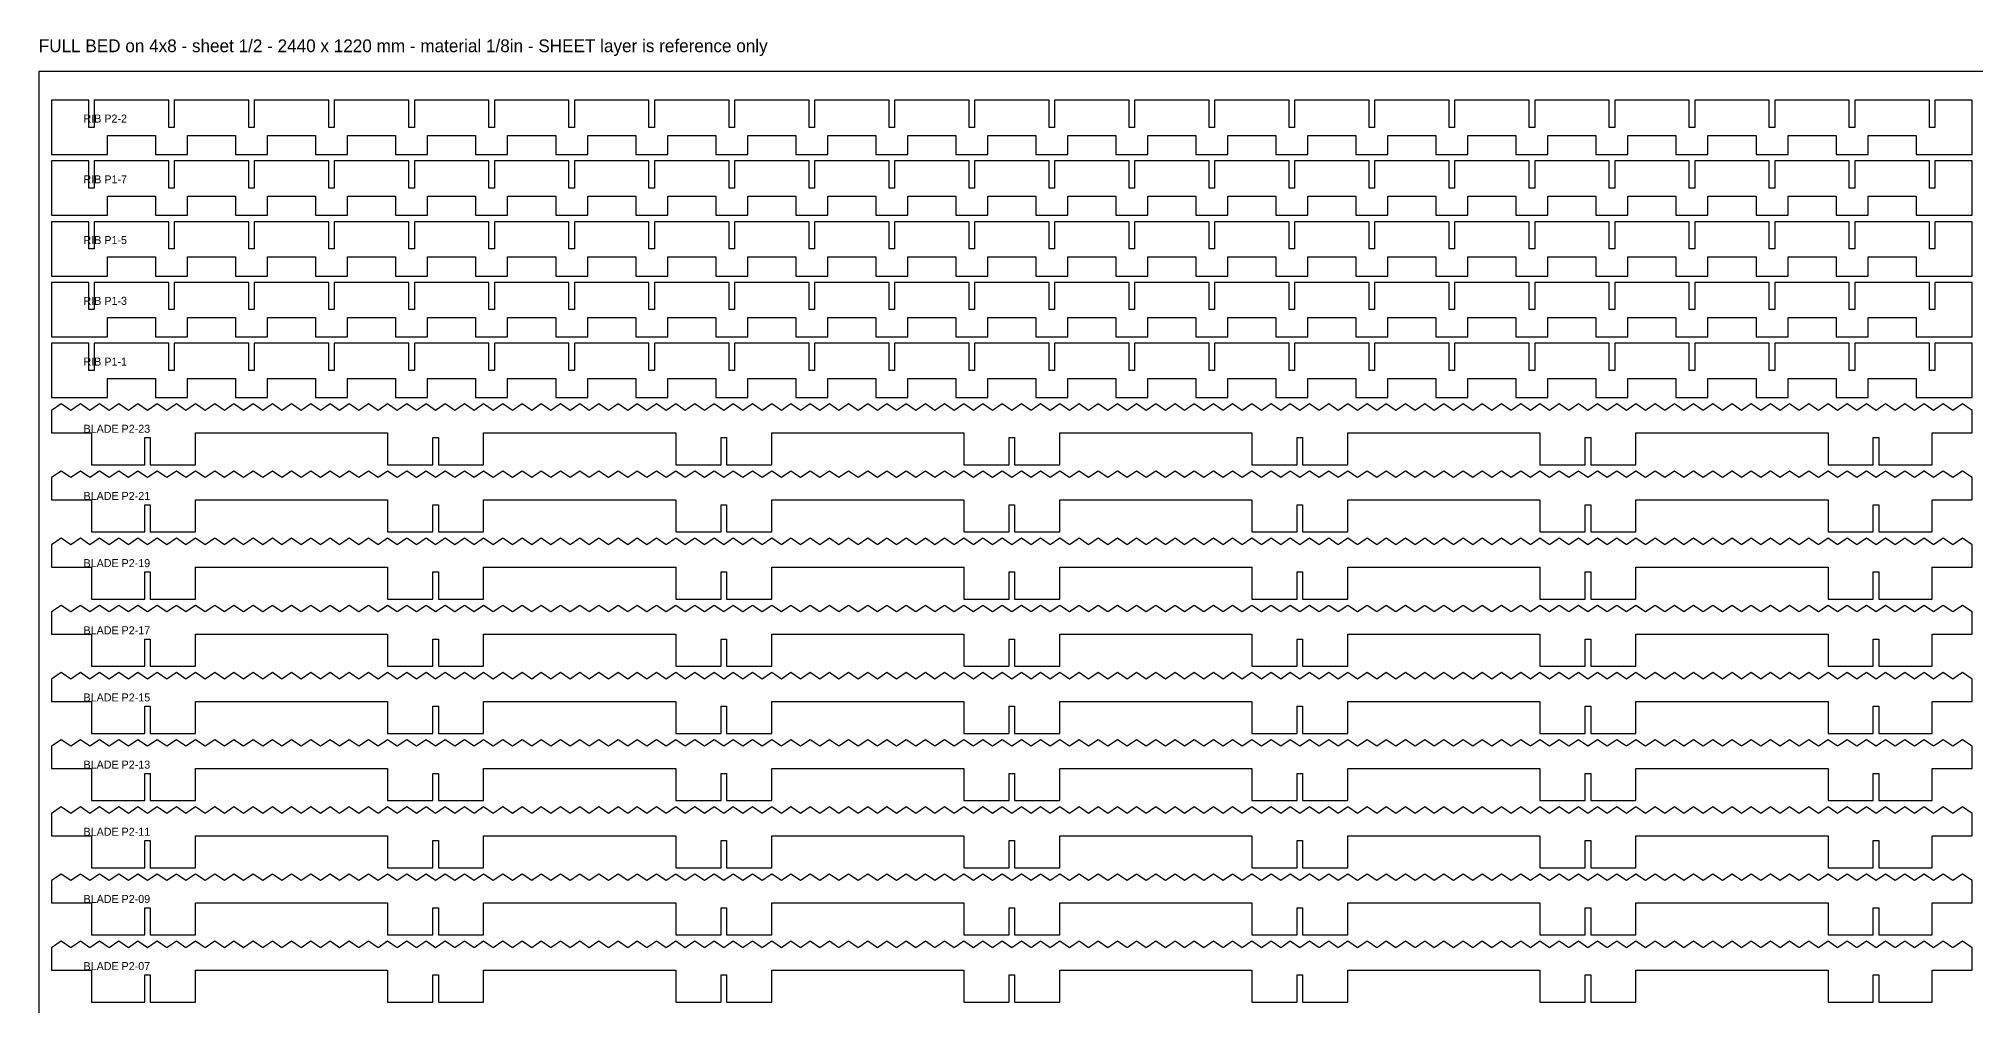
# Model space of a CAD drawing. Header units: millimetres. Extents: x 0 to 2440, y 0 to 2610.
# Drawn here: x 0 to 1210, y 636 to 1240 of the extents above; entities that cross this region are included whole.
import ezdxf

# ---------------------------------------------------------------- set-up
doc = ezdxf.new("R2010")
doc.units = ezdxf.units.MM
for name, color, linetype in [('CUT', 1, 'Continuous'), ('LABELS', 3, 'Continuous'), ('SHEET', 8, 'Continuous')]:
    doc.layers.add(name, color=color, linetype=linetype)

msp = doc.modelspace()

# ---------------------------------------------------------------- linework, layer by layer
at = {"layer": 'CUT'}
for points in [[(8, 1168), (43, 1168), (43, 1180), (73, 1180), (73, 1168), (93, 1168), (93, 1180), (123, 1180), (123, 1168), (143, 1168), (143, 1180), (173, 1180), (173, 1168), (193, 1168), (193, 1180), (223, 1180), (223, 1168), (243, 1168), (243, 1180), (273, 1180), (273, 1168), (293, 1168), (293, 1180), (323, 1180), (323, 1168), (343, 1168), (343, 1180), (373, 1180), (373, 1168), (393, 1168), (393, 1180), (423, 1180), (423, 1168), (443, 1168), (443, 1180), (473, 1180), (473, 1168), (493, 1168), (493, 1180), (523, 1180), (523, 1168), (543, 1168), (543, 1180), (573, 1180), (573, 1168), (593, 1168), (593, 1180), (623, 1180), (623, 1168), (643, 1168), (643, 1180), (673, 1180), (673, 1168), (693, 1168), (693, 1180), (723, 1180), (723, 1168), (743, 1168), (743, 1180), (773, 1180), (773, 1168), (793, 1168), (793, 1180), (823, 1180), (823, 1168), (843, 1168), (843, 1180), (873, 1180), (873, 1168), (893, 1168), (893, 1180), (923, 1180), (923, 1168), (943, 1168), (943, 1180), (973, 1180), (973, 1168), (993, 1168), (993, 1180), (1023, 1180), (1023, 1168), (1043, 1168), (1043, 1180), (1073, 1180), (1073, 1168), (1093, 1168), (1093, 1180), (1123, 1180), (1123, 1168), (1143, 1168), (1143, 1180), (1173, 1180), (1173, 1168), (1208, 1168), (1208, 1202), (1184.7, 1202), (1184.7, 1185), (1181.3, 1185), (1181.3, 1202), (1134.7, 1202), (1134.7, 1185), (1131.3, 1185), (1131.3, 1202), (1084.7, 1202), (1084.7, 1185), (1081.3, 1185), (1081.3, 1202), (1034.7, 1202), (1034.7, 1185), (1031.3, 1185), (1031.3, 1202), (984.7, 1202), (984.7, 1185), (981.3, 1185), (981.3, 1202), (934.7, 1202), (934.7, 1185), (931.3, 1185), (931.3, 1202), (884.7, 1202), (884.7, 1185), (881.3, 1185), (881.3, 1202), (834.7, 1202), (834.7, 1185), (831.3, 1185), (831.3, 1202), (784.7, 1202), (784.7, 1185), (781.3, 1185), (781.3, 1202), (734.7, 1202), (734.7, 1185), (731.3, 1185), (731.3, 1202), (684.7, 1202), (684.7, 1185), (681.3, 1185), (681.3, 1202), (634.7, 1202), (634.7, 1185), (631.3, 1185), (631.3, 1202), (584.7, 1202), (584.7, 1185), (581.3, 1185), (581.3, 1202), (534.7, 1202), (534.7, 1185), (531.3, 1185), (531.3, 1202), (484.7, 1202), (484.7, 1185), (481.3, 1185), (481.3, 1202), (434.7, 1202), (434.7, 1185), (431.3, 1185), (431.3, 1202), (384.7, 1202), (384.7, 1185), (381.3, 1185), (381.3, 1202), (334.7, 1202), (334.7, 1185), (331.3, 1185), (331.3, 1202), (284.7, 1202), (284.7, 1185), (281.3, 1185), (281.3, 1202), (234.7, 1202), (234.7, 1185), (231.3, 1185), (231.3, 1202), (184.7, 1202), (184.7, 1185), (181.3, 1185), (181.3, 1202), (134.7, 1202), (134.7, 1185), (131.3, 1185), (131.3, 1202), (84.7, 1202), (84.7, 1185), (81.3, 1185), (81.3, 1202), (34.7, 1202), (34.7, 1185), (31.3, 1185), (31.3, 1202), (8, 1202)], [(8, 1130), (43, 1130), (43, 1142), (73, 1142), (73, 1130), (93, 1130), (93, 1142), (123, 1142), (123, 1130), (143, 1130), (143, 1142), (173, 1142), (173, 1130), (193, 1130), (193, 1142), (223, 1142), (223, 1130), (243, 1130), (243, 1142), (273, 1142), (273, 1130), (293, 1130), (293, 1142), (323, 1142), (323, 1130), (343, 1130), (343, 1142), (373, 1142), (373, 1130), (393, 1130), (393, 1142), (423, 1142), (423, 1130), (443, 1130), (443, 1142), (473, 1142), (473, 1130), (493, 1130), (493, 1142), (523, 1142), (523, 1130), (543, 1130), (543, 1142), (573, 1142), (573, 1130), (593, 1130), (593, 1142), (623, 1142), (623, 1130), (643, 1130), (643, 1142), (673, 1142), (673, 1130), (693, 1130), (693, 1142), (723, 1142), (723, 1130), (743, 1130), (743, 1142), (773, 1142), (773, 1130), (793, 1130), (793, 1142), (823, 1142), (823, 1130), (843, 1130), (843, 1142), (873, 1142), (873, 1130), (893, 1130), (893, 1142), (923, 1142), (923, 1130), (943, 1130), (943, 1142), (973, 1142), (973, 1130), (993, 1130), (993, 1142), (1023, 1142), (1023, 1130), (1043, 1130), (1043, 1142), (1073, 1142), (1073, 1130), (1093, 1130), (1093, 1142), (1123, 1142), (1123, 1130), (1143, 1130), (1143, 1142), (1173, 1142), (1173, 1130), (1208, 1130), (1208, 1164), (1184.7, 1164), (1184.7, 1147), (1181.3, 1147), (1181.3, 1164), (1134.7, 1164), (1134.7, 1147), (1131.3, 1147), (1131.3, 1164), (1084.7, 1164), (1084.7, 1147), (1081.3, 1147), (1081.3, 1164), (1034.7, 1164), (1034.7, 1147), (1031.3, 1147), (1031.3, 1164), (984.7, 1164), (984.7, 1147), (981.3, 1147), (981.3, 1164), (934.7, 1164), (934.7, 1147), (931.3, 1147), (931.3, 1164), (884.7, 1164), (884.7, 1147), (881.3, 1147), (881.3, 1164), (834.7, 1164), (834.7, 1147), (831.3, 1147), (831.3, 1164), (784.7, 1164), (784.7, 1147), (781.3, 1147), (781.3, 1164), (734.7, 1164), (734.7, 1147), (731.3, 1147), (731.3, 1164), (684.7, 1164), (684.7, 1147), (681.3, 1147), (681.3, 1164), (634.7, 1164), (634.7, 1147), (631.3, 1147), (631.3, 1164), (584.7, 1164), (584.7, 1147), (581.3, 1147), (581.3, 1164), (534.7, 1164), (534.7, 1147), (531.3, 1147), (531.3, 1164), (484.7, 1164), (484.7, 1147), (481.3, 1147), (481.3, 1164), (434.7, 1164), (434.7, 1147), (431.3, 1147), (431.3, 1164), (384.7, 1164), (384.7, 1147), (381.3, 1147), (381.3, 1164), (334.7, 1164), (334.7, 1147), (331.3, 1147), (331.3, 1164), (284.7, 1164), (284.7, 1147), (281.3, 1147), (281.3, 1164), (234.7, 1164), (234.7, 1147), (231.3, 1147), (231.3, 1164), (184.7, 1164), (184.7, 1147), (181.3, 1147), (181.3, 1164), (134.7, 1164), (134.7, 1147), (131.3, 1147), (131.3, 1164), (84.7, 1164), (84.7, 1147), (81.3, 1147), (81.3, 1164), (34.7, 1164), (34.7, 1147), (31.3, 1147), (31.3, 1164), (8, 1164)], [(8, 1092), (43, 1092), (43, 1104), (73, 1104), (73, 1092), (93, 1092), (93, 1104), (123, 1104), (123, 1092), (143, 1092), (143, 1104), (173, 1104), (173, 1092), (193, 1092), (193, 1104), (223, 1104), (223, 1092), (243, 1092), (243, 1104), (273, 1104), (273, 1092), (293, 1092), (293, 1104), (323, 1104), (323, 1092), (343, 1092), (343, 1104), (373, 1104), (373, 1092), (393, 1092), (393, 1104), (423, 1104), (423, 1092), (443, 1092), (443, 1104), (473, 1104), (473, 1092), (493, 1092), (493, 1104), (523, 1104), (523, 1092), (543, 1092), (543, 1104), (573, 1104), (573, 1092), (593, 1092), (593, 1104), (623, 1104), (623, 1092), (643, 1092), (643, 1104), (673, 1104), (673, 1092), (693, 1092), (693, 1104), (723, 1104), (723, 1092), (743, 1092), (743, 1104), (773, 1104), (773, 1092), (793, 1092), (793, 1104), (823, 1104), (823, 1092), (843, 1092), (843, 1104), (873, 1104), (873, 1092), (893, 1092), (893, 1104), (923, 1104), (923, 1092), (943, 1092), (943, 1104), (973, 1104), (973, 1092), (993, 1092), (993, 1104), (1023, 1104), (1023, 1092), (1043, 1092), (1043, 1104), (1073, 1104), (1073, 1092), (1093, 1092), (1093, 1104), (1123, 1104), (1123, 1092), (1143, 1092), (1143, 1104), (1173, 1104), (1173, 1092), (1208, 1092), (1208, 1126), (1184.7, 1126), (1184.7, 1109), (1181.3, 1109), (1181.3, 1126), (1134.7, 1126), (1134.7, 1109), (1131.3, 1109), (1131.3, 1126), (1084.7, 1126), (1084.7, 1109), (1081.3, 1109), (1081.3, 1126), (1034.7, 1126), (1034.7, 1109), (1031.3, 1109), (1031.3, 1126), (984.7, 1126), (984.7, 1109), (981.3, 1109), (981.3, 1126), (934.7, 1126), (934.7, 1109), (931.3, 1109), (931.3, 1126), (884.7, 1126), (884.7, 1109), (881.3, 1109), (881.3, 1126), (834.7, 1126), (834.7, 1109), (831.3, 1109), (831.3, 1126), (784.7, 1126), (784.7, 1109), (781.3, 1109), (781.3, 1126), (734.7, 1126), (734.7, 1109), (731.3, 1109), (731.3, 1126), (684.7, 1126), (684.7, 1109), (681.3, 1109), (681.3, 1126), (634.7, 1126), (634.7, 1109), (631.3, 1109), (631.3, 1126), (584.7, 1126), (584.7, 1109), (581.3, 1109), (581.3, 1126), (534.7, 1126), (534.7, 1109), (531.3, 1109), (531.3, 1126), (484.7, 1126), (484.7, 1109), (481.3, 1109), (481.3, 1126), (434.7, 1126), (434.7, 1109), (431.3, 1109), (431.3, 1126), (384.7, 1126), (384.7, 1109), (381.3, 1109), (381.3, 1126), (334.7, 1126), (334.7, 1109), (331.3, 1109), (331.3, 1126), (284.7, 1126), (284.7, 1109), (281.3, 1109), (281.3, 1126), (234.7, 1126), (234.7, 1109), (231.3, 1109), (231.3, 1126), (184.7, 1126), (184.7, 1109), (181.3, 1109), (181.3, 1126), (134.7, 1126), (134.7, 1109), (131.3, 1109), (131.3, 1126), (84.7, 1126), (84.7, 1109), (81.3, 1109), (81.3, 1126), (34.7, 1126), (34.7, 1109), (31.3, 1109), (31.3, 1126), (8, 1126)], [(8, 1054), (43, 1054), (43, 1066), (73, 1066), (73, 1054), (93, 1054), (93, 1066), (123, 1066), (123, 1054), (143, 1054), (143, 1066), (173, 1066), (173, 1054), (193, 1054), (193, 1066), (223, 1066), (223, 1054), (243, 1054), (243, 1066), (273, 1066), (273, 1054), (293, 1054), (293, 1066), (323, 1066), (323, 1054), (343, 1054), (343, 1066), (373, 1066), (373, 1054), (393, 1054), (393, 1066), (423, 1066), (423, 1054), (443, 1054), (443, 1066), (473, 1066), (473, 1054), (493, 1054), (493, 1066), (523, 1066), (523, 1054), (543, 1054), (543, 1066), (573, 1066), (573, 1054), (593, 1054), (593, 1066), (623, 1066), (623, 1054), (643, 1054), (643, 1066), (673, 1066), (673, 1054), (693, 1054), (693, 1066), (723, 1066), (723, 1054), (743, 1054), (743, 1066), (773, 1066), (773, 1054), (793, 1054), (793, 1066), (823, 1066), (823, 1054), (843, 1054), (843, 1066), (873, 1066), (873, 1054), (893, 1054), (893, 1066), (923, 1066), (923, 1054), (943, 1054), (943, 1066), (973, 1066), (973, 1054), (993, 1054), (993, 1066), (1023, 1066), (1023, 1054), (1043, 1054), (1043, 1066), (1073, 1066), (1073, 1054), (1093, 1054), (1093, 1066), (1123, 1066), (1123, 1054), (1143, 1054), (1143, 1066), (1173, 1066), (1173, 1054), (1208, 1054), (1208, 1088), (1184.7, 1088), (1184.7, 1071), (1181.3, 1071), (1181.3, 1088), (1134.7, 1088), (1134.7, 1071), (1131.3, 1071), (1131.3, 1088), (1084.7, 1088), (1084.7, 1071), (1081.3, 1071), (1081.3, 1088), (1034.7, 1088), (1034.7, 1071), (1031.3, 1071), (1031.3, 1088), (984.7, 1088), (984.7, 1071), (981.3, 1071), (981.3, 1088), (934.7, 1088), (934.7, 1071), (931.3, 1071), (931.3, 1088), (884.7, 1088), (884.7, 1071), (881.3, 1071), (881.3, 1088), (834.7, 1088), (834.7, 1071), (831.3, 1071), (831.3, 1088), (784.7, 1088), (784.7, 1071), (781.3, 1071), (781.3, 1088), (734.7, 1088), (734.7, 1071), (731.3, 1071), (731.3, 1088), (684.7, 1088), (684.7, 1071), (681.3, 1071), (681.3, 1088), (634.7, 1088), (634.7, 1071), (631.3, 1071), (631.3, 1088), (584.7, 1088), (584.7, 1071), (581.3, 1071), (581.3, 1088), (534.7, 1088), (534.7, 1071), (531.3, 1071), (531.3, 1088), (484.7, 1088), (484.7, 1071), (481.3, 1071), (481.3, 1088), (434.7, 1088), (434.7, 1071), (431.3, 1071), (431.3, 1088), (384.7, 1088), (384.7, 1071), (381.3, 1071), (381.3, 1088), (334.7, 1088), (334.7, 1071), (331.3, 1071), (331.3, 1088), (284.7, 1088), (284.7, 1071), (281.3, 1071), (281.3, 1088), (234.7, 1088), (234.7, 1071), (231.3, 1071), (231.3, 1088), (184.7, 1088), (184.7, 1071), (181.3, 1071), (181.3, 1088), (134.7, 1088), (134.7, 1071), (131.3, 1071), (131.3, 1088), (84.7, 1088), (84.7, 1071), (81.3, 1071), (81.3, 1088), (34.7, 1088), (34.7, 1071), (31.3, 1071), (31.3, 1088), (8, 1088)], [(8, 1016), (43, 1016), (43, 1028), (73, 1028), (73, 1016), (93, 1016), (93, 1028), (123, 1028), (123, 1016), (143, 1016), (143, 1028), (173, 1028), (173, 1016), (193, 1016), (193, 1028), (223, 1028), (223, 1016), (243, 1016), (243, 1028), (273, 1028), (273, 1016), (293, 1016), (293, 1028), (323, 1028), (323, 1016), (343, 1016), (343, 1028), (373, 1028), (373, 1016), (393, 1016), (393, 1028), (423, 1028), (423, 1016), (443, 1016), (443, 1028), (473, 1028), (473, 1016), (493, 1016), (493, 1028), (523, 1028), (523, 1016), (543, 1016), (543, 1028), (573, 1028), (573, 1016), (593, 1016), (593, 1028), (623, 1028), (623, 1016), (643, 1016), (643, 1028), (673, 1028), (673, 1016), (693, 1016), (693, 1028), (723, 1028), (723, 1016), (743, 1016), (743, 1028), (773, 1028), (773, 1016), (793, 1016), (793, 1028), (823, 1028), (823, 1016), (843, 1016), (843, 1028), (873, 1028), (873, 1016), (893, 1016), (893, 1028), (923, 1028), (923, 1016), (943, 1016), (943, 1028), (973, 1028), (973, 1016), (993, 1016), (993, 1028), (1023, 1028), (1023, 1016), (1043, 1016), (1043, 1028), (1073, 1028), (1073, 1016), (1093, 1016), (1093, 1028), (1123, 1028), (1123, 1016), (1143, 1016), (1143, 1028), (1173, 1028), (1173, 1016), (1208, 1016), (1208, 1050), (1184.7, 1050), (1184.7, 1033), (1181.3, 1033), (1181.3, 1050), (1134.7, 1050), (1134.7, 1033), (1131.3, 1033), (1131.3, 1050), (1084.7, 1050), (1084.7, 1033), (1081.3, 1033), (1081.3, 1050), (1034.7, 1050), (1034.7, 1033), (1031.3, 1033), (1031.3, 1050), (984.7, 1050), (984.7, 1033), (981.3, 1033), (981.3, 1050), (934.7, 1050), (934.7, 1033), (931.3, 1033), (931.3, 1050), (884.7, 1050), (884.7, 1033), (881.3, 1033), (881.3, 1050), (834.7, 1050), (834.7, 1033), (831.3, 1033), (831.3, 1050), (784.7, 1050), (784.7, 1033), (781.3, 1033), (781.3, 1050), (734.7, 1050), (734.7, 1033), (731.3, 1033), (731.3, 1050), (684.7, 1050), (684.7, 1033), (681.3, 1033), (681.3, 1050), (634.7, 1050), (634.7, 1033), (631.3, 1033), (631.3, 1050), (584.7, 1050), (584.7, 1033), (581.3, 1033), (581.3, 1050), (534.7, 1050), (534.7, 1033), (531.3, 1033), (531.3, 1050), (484.7, 1050), (484.7, 1033), (481.3, 1033), (481.3, 1050), (434.7, 1050), (434.7, 1033), (431.3, 1033), (431.3, 1050), (384.7, 1050), (384.7, 1033), (381.3, 1033), (381.3, 1050), (334.7, 1050), (334.7, 1033), (331.3, 1033), (331.3, 1050), (284.7, 1050), (284.7, 1033), (281.3, 1033), (281.3, 1050), (234.7, 1050), (234.7, 1033), (231.3, 1033), (231.3, 1050), (184.7, 1050), (184.7, 1033), (181.3, 1033), (181.3, 1050), (134.7, 1050), (134.7, 1033), (131.3, 1033), (131.3, 1050), (84.7, 1050), (84.7, 1033), (81.3, 1033), (81.3, 1050), (34.7, 1050), (34.7, 1033), (31.3, 1033), (31.3, 1050), (8, 1050)], [(8, 994), (33, 994), (33, 974), (66.3, 974), (66.3, 991), (69.7, 991), (69.7, 974), (98, 974), (98, 994), (218, 994), (218, 974), (246.3, 974), (246.3, 991), (249.7, 991), (249.7, 974), (278, 974), (278, 994), (398, 994), (398, 974), (426.3, 974), (426.3, 991), (429.7, 991), (429.7, 974), (458, 974), (458, 994), (578, 994), (578, 974), (606.3, 974), (606.3, 991), (609.7, 991), (609.7, 974), (638, 974), (638, 994), (758, 994), (758, 974), (786.3, 974), (786.3, 991), (789.7, 991), (789.7, 974), (818, 974), (818, 994), (938, 994), (938, 974), (966.3, 974), (966.3, 991), (969.7, 991), (969.7, 974), (998, 974), (998, 994), (1118, 994), (1118, 974), (1146.3, 974), (1146.3, 991), (1149.7, 991), (1149.7, 974), (1183, 974), (1183, 994), (1208, 994), (1208, 1008), (1202, 1012), (1196, 1008), (1190, 1012), (1184, 1008), (1178, 1012), (1172, 1008), (1166, 1012), (1160, 1008), (1154, 1012), (1148, 1008), (1142, 1012), (1136, 1008), (1130, 1012), (1124, 1008), (1118, 1012), (1112, 1008), (1106, 1012), (1100, 1008), (1094, 1012), (1088, 1008), (1082, 1012), (1076, 1008), (1070, 1012), (1064, 1008), (1058, 1012), (1052, 1008), (1046, 1012), (1040, 1008), (1034, 1012), (1028, 1008), (1022, 1012), (1016, 1008), (1010, 1012), (1004, 1008), (998, 1012), (992, 1008), (986, 1012), (980, 1008), (974, 1012), (968, 1008), (962, 1012), (956, 1008), (950, 1012), (944, 1008), (938, 1012), (932, 1008), (926, 1012), (920, 1008), (914, 1012), (908, 1008), (902, 1012), (896, 1008), (890, 1012), (884, 1008), (878, 1012), (872, 1008), (866, 1012), (860, 1008), (854, 1012), (848, 1008), (842, 1012), (836, 1008), (830, 1012), (824, 1008), (818, 1012), (812, 1008), (806, 1012), (800, 1008), (794, 1012), (788, 1008), (782, 1012), (776, 1008), (770, 1012), (764, 1008), (758, 1012), (752, 1008), (746, 1012), (740, 1008), (734, 1012), (728, 1008), (722, 1012), (716, 1008), (710, 1012), (704, 1008), (698, 1012), (692, 1008), (686, 1012), (680, 1008), (674, 1012), (668, 1008), (662, 1012), (656, 1008), (650, 1012), (644, 1008), (638, 1012), (632, 1008), (626, 1012), (620, 1008), (614, 1012), (608, 1008), (602, 1012), (596, 1008), (590, 1012), (584, 1008), (578, 1012), (572, 1008), (566, 1012), (560, 1008), (554, 1012), (548, 1008), (542, 1012), (536, 1008), (530, 1012), (524, 1008), (518, 1012), (512, 1008), (506, 1012), (500, 1008), (494, 1012), (488, 1008), (482, 1012), (476, 1008), (470, 1012), (464, 1008), (458, 1012), (452, 1008), (446, 1012), (440, 1008), (434, 1012), (428, 1008), (422, 1012), (416, 1008), (410, 1012), (404, 1008), (398, 1012), (392, 1008), (386, 1012), (380, 1008), (374, 1012), (368, 1008), (362, 1012), (356, 1008), (350, 1012), (344, 1008), (338, 1012), (332, 1008), (326, 1012), (320, 1008), (314, 1012), (308, 1008), (302, 1012), (296, 1008), (290, 1012), (284, 1008), (278, 1012), (272, 1008), (266, 1012), (260, 1008), (254, 1012), (248, 1008), (242, 1012), (236, 1008), (230, 1012), (224, 1008), (218, 1012), (212, 1008), (206, 1012), (200, 1008), (194, 1012), (188, 1008), (182, 1012), (176, 1008), (170, 1012), (164, 1008), (158, 1012), (152, 1008), (146, 1012), (140, 1008), (134, 1012), (128, 1008), (122, 1012), (116, 1008), (110, 1012), (104, 1008), (98, 1012), (92, 1008), (86, 1012), (80, 1008), (74, 1012), (68, 1008), (62, 1012), (56, 1008), (50, 1012), (44, 1008), (38, 1012), (32, 1008), (26, 1012), (20, 1008), (14, 1012), (8, 1008)], [(8, 952), (33, 952), (33, 932), (66.3, 932), (66.3, 949), (69.7, 949), (69.7, 932), (98, 932), (98, 952), (218, 952), (218, 932), (246.3, 932), (246.3, 949), (249.7, 949), (249.7, 932), (278, 932), (278, 952), (398, 952), (398, 932), (426.3, 932), (426.3, 949), (429.7, 949), (429.7, 932), (458, 932), (458, 952), (578, 952), (578, 932), (606.3, 932), (606.3, 949), (609.7, 949), (609.7, 932), (638, 932), (638, 952), (758, 952), (758, 932), (786.3, 932), (786.3, 949), (789.7, 949), (789.7, 932), (818, 932), (818, 952), (938, 952), (938, 932), (966.3, 932), (966.3, 949), (969.7, 949), (969.7, 932), (998, 932), (998, 952), (1118, 952), (1118, 932), (1146.3, 932), (1146.3, 949), (1149.7, 949), (1149.7, 932), (1183, 932), (1183, 952), (1208, 952), (1208, 966), (1202, 970), (1196, 966), (1190, 970), (1184, 966), (1178, 970), (1172, 966), (1166, 970), (1160, 966), (1154, 970), (1148, 966), (1142, 970), (1136, 966), (1130, 970), (1124, 966), (1118, 970), (1112, 966), (1106, 970), (1100, 966), (1094, 970), (1088, 966), (1082, 970), (1076, 966), (1070, 970), (1064, 966), (1058, 970), (1052, 966), (1046, 970), (1040, 966), (1034, 970), (1028, 966), (1022, 970), (1016, 966), (1010, 970), (1004, 966), (998, 970), (992, 966), (986, 970), (980, 966), (974, 970), (968, 966), (962, 970), (956, 966), (950, 970), (944, 966), (938, 970), (932, 966), (926, 970), (920, 966), (914, 970), (908, 966), (902, 970), (896, 966), (890, 970), (884, 966), (878, 970), (872, 966), (866, 970), (860, 966), (854, 970), (848, 966), (842, 970), (836, 966), (830, 970), (824, 966), (818, 970), (812, 966), (806, 970), (800, 966), (794, 970), (788, 966), (782, 970), (776, 966), (770, 970), (764, 966), (758, 970), (752, 966), (746, 970), (740, 966), (734, 970), (728, 966), (722, 970), (716, 966), (710, 970), (704, 966), (698, 970), (692, 966), (686, 970), (680, 966), (674, 970), (668, 966), (662, 970), (656, 966), (650, 970), (644, 966), (638, 970), (632, 966), (626, 970), (620, 966), (614, 970), (608, 966), (602, 970), (596, 966), (590, 970), (584, 966), (578, 970), (572, 966), (566, 970), (560, 966), (554, 970), (548, 966), (542, 970), (536, 966), (530, 970), (524, 966), (518, 970), (512, 966), (506, 970), (500, 966), (494, 970), (488, 966), (482, 970), (476, 966), (470, 970), (464, 966), (458, 970), (452, 966), (446, 970), (440, 966), (434, 970), (428, 966), (422, 970), (416, 966), (410, 970), (404, 966), (398, 970), (392, 966), (386, 970), (380, 966), (374, 970), (368, 966), (362, 970), (356, 966), (350, 970), (344, 966), (338, 970), (332, 966), (326, 970), (320, 966), (314, 970), (308, 966), (302, 970), (296, 966), (290, 970), (284, 966), (278, 970), (272, 966), (266, 970), (260, 966), (254, 970), (248, 966), (242, 970), (236, 966), (230, 970), (224, 966), (218, 970), (212, 966), (206, 970), (200, 966), (194, 970), (188, 966), (182, 970), (176, 966), (170, 970), (164, 966), (158, 970), (152, 966), (146, 970), (140, 966), (134, 970), (128, 966), (122, 970), (116, 966), (110, 970), (104, 966), (98, 970), (92, 966), (86, 970), (80, 966), (74, 970), (68, 966), (62, 970), (56, 966), (50, 970), (44, 966), (38, 970), (32, 966), (26, 970), (20, 966), (14, 970), (8, 966)], [(8, 910), (33, 910), (33, 890), (66.3, 890), (66.3, 907), (69.7, 907), (69.7, 890), (98, 890), (98, 910), (218, 910), (218, 890), (246.3, 890), (246.3, 907), (249.7, 907), (249.7, 890), (278, 890), (278, 910), (398, 910), (398, 890), (426.3, 890), (426.3, 907), (429.7, 907), (429.7, 890), (458, 890), (458, 910), (578, 910), (578, 890), (606.3, 890), (606.3, 907), (609.7, 907), (609.7, 890), (638, 890), (638, 910), (758, 910), (758, 890), (786.3, 890), (786.3, 907), (789.7, 907), (789.7, 890), (818, 890), (818, 910), (938, 910), (938, 890), (966.3, 890), (966.3, 907), (969.7, 907), (969.7, 890), (998, 890), (998, 910), (1118, 910), (1118, 890), (1146.3, 890), (1146.3, 907), (1149.7, 907), (1149.7, 890), (1183, 890), (1183, 910), (1208, 910), (1208, 924), (1202, 928), (1196, 924), (1190, 928), (1184, 924), (1178, 928), (1172, 924), (1166, 928), (1160, 924), (1154, 928), (1148, 924), (1142, 928), (1136, 924), (1130, 928), (1124, 924), (1118, 928), (1112, 924), (1106, 928), (1100, 924), (1094, 928), (1088, 924), (1082, 928), (1076, 924), (1070, 928), (1064, 924), (1058, 928), (1052, 924), (1046, 928), (1040, 924), (1034, 928), (1028, 924), (1022, 928), (1016, 924), (1010, 928), (1004, 924), (998, 928), (992, 924), (986, 928), (980, 924), (974, 928), (968, 924), (962, 928), (956, 924), (950, 928), (944, 924), (938, 928), (932, 924), (926, 928), (920, 924), (914, 928), (908, 924), (902, 928), (896, 924), (890, 928), (884, 924), (878, 928), (872, 924), (866, 928), (860, 924), (854, 928), (848, 924), (842, 928), (836, 924), (830, 928), (824, 924), (818, 928), (812, 924), (806, 928), (800, 924), (794, 928), (788, 924), (782, 928), (776, 924), (770, 928), (764, 924), (758, 928), (752, 924), (746, 928), (740, 924), (734, 928), (728, 924), (722, 928), (716, 924), (710, 928), (704, 924), (698, 928), (692, 924), (686, 928), (680, 924), (674, 928), (668, 924), (662, 928), (656, 924), (650, 928), (644, 924), (638, 928), (632, 924), (626, 928), (620, 924), (614, 928), (608, 924), (602, 928), (596, 924), (590, 928), (584, 924), (578, 928), (572, 924), (566, 928), (560, 924), (554, 928), (548, 924), (542, 928), (536, 924), (530, 928), (524, 924), (518, 928), (512, 924), (506, 928), (500, 924), (494, 928), (488, 924), (482, 928), (476, 924), (470, 928), (464, 924), (458, 928), (452, 924), (446, 928), (440, 924), (434, 928), (428, 924), (422, 928), (416, 924), (410, 928), (404, 924), (398, 928), (392, 924), (386, 928), (380, 924), (374, 928), (368, 924), (362, 928), (356, 924), (350, 928), (344, 924), (338, 928), (332, 924), (326, 928), (320, 924), (314, 928), (308, 924), (302, 928), (296, 924), (290, 928), (284, 924), (278, 928), (272, 924), (266, 928), (260, 924), (254, 928), (248, 924), (242, 928), (236, 924), (230, 928), (224, 924), (218, 928), (212, 924), (206, 928), (200, 924), (194, 928), (188, 924), (182, 928), (176, 924), (170, 928), (164, 924), (158, 928), (152, 924), (146, 928), (140, 924), (134, 928), (128, 924), (122, 928), (116, 924), (110, 928), (104, 924), (98, 928), (92, 924), (86, 928), (80, 924), (74, 928), (68, 924), (62, 928), (56, 924), (50, 928), (44, 924), (38, 928), (32, 924), (26, 928), (20, 924), (14, 928), (8, 924)], [(8, 868), (33, 868), (33, 848), (66.3, 848), (66.3, 865), (69.7, 865), (69.7, 848), (98, 848), (98, 868), (218, 868), (218, 848), (246.3, 848), (246.3, 865), (249.7, 865), (249.7, 848), (278, 848), (278, 868), (398, 868), (398, 848), (426.3, 848), (426.3, 865), (429.7, 865), (429.7, 848), (458, 848), (458, 868), (578, 868), (578, 848), (606.3, 848), (606.3, 865), (609.7, 865), (609.7, 848), (638, 848), (638, 868), (758, 868), (758, 848), (786.3, 848), (786.3, 865), (789.7, 865), (789.7, 848), (818, 848), (818, 868), (938, 868), (938, 848), (966.3, 848), (966.3, 865), (969.7, 865), (969.7, 848), (998, 848), (998, 868), (1118, 868), (1118, 848), (1146.3, 848), (1146.3, 865), (1149.7, 865), (1149.7, 848), (1183, 848), (1183, 868), (1208, 868), (1208, 882), (1202, 886), (1196, 882), (1190, 886), (1184, 882), (1178, 886), (1172, 882), (1166, 886), (1160, 882), (1154, 886), (1148, 882), (1142, 886), (1136, 882), (1130, 886), (1124, 882), (1118, 886), (1112, 882), (1106, 886), (1100, 882), (1094, 886), (1088, 882), (1082, 886), (1076, 882), (1070, 886), (1064, 882), (1058, 886), (1052, 882), (1046, 886), (1040, 882), (1034, 886), (1028, 882), (1022, 886), (1016, 882), (1010, 886), (1004, 882), (998, 886), (992, 882), (986, 886), (980, 882), (974, 886), (968, 882), (962, 886), (956, 882), (950, 886), (944, 882), (938, 886), (932, 882), (926, 886), (920, 882), (914, 886), (908, 882), (902, 886), (896, 882), (890, 886), (884, 882), (878, 886), (872, 882), (866, 886), (860, 882), (854, 886), (848, 882), (842, 886), (836, 882), (830, 886), (824, 882), (818, 886), (812, 882), (806, 886), (800, 882), (794, 886), (788, 882), (782, 886), (776, 882), (770, 886), (764, 882), (758, 886), (752, 882), (746, 886), (740, 882), (734, 886), (728, 882), (722, 886), (716, 882), (710, 886), (704, 882), (698, 886), (692, 882), (686, 886), (680, 882), (674, 886), (668, 882), (662, 886), (656, 882), (650, 886), (644, 882), (638, 886), (632, 882), (626, 886), (620, 882), (614, 886), (608, 882), (602, 886), (596, 882), (590, 886), (584, 882), (578, 886), (572, 882), (566, 886), (560, 882), (554, 886), (548, 882), (542, 886), (536, 882), (530, 886), (524, 882), (518, 886), (512, 882), (506, 886), (500, 882), (494, 886), (488, 882), (482, 886), (476, 882), (470, 886), (464, 882), (458, 886), (452, 882), (446, 886), (440, 882), (434, 886), (428, 882), (422, 886), (416, 882), (410, 886), (404, 882), (398, 886), (392, 882), (386, 886), (380, 882), (374, 886), (368, 882), (362, 886), (356, 882), (350, 886), (344, 882), (338, 886), (332, 882), (326, 886), (320, 882), (314, 886), (308, 882), (302, 886), (296, 882), (290, 886), (284, 882), (278, 886), (272, 882), (266, 886), (260, 882), (254, 886), (248, 882), (242, 886), (236, 882), (230, 886), (224, 882), (218, 886), (212, 882), (206, 886), (200, 882), (194, 886), (188, 882), (182, 886), (176, 882), (170, 886), (164, 882), (158, 886), (152, 882), (146, 886), (140, 882), (134, 886), (128, 882), (122, 886), (116, 882), (110, 886), (104, 882), (98, 886), (92, 882), (86, 886), (80, 882), (74, 886), (68, 882), (62, 886), (56, 882), (50, 886), (44, 882), (38, 886), (32, 882), (26, 886), (20, 882), (14, 886), (8, 882)], [(8, 826), (33, 826), (33, 806), (66.3, 806), (66.3, 823), (69.7, 823), (69.7, 806), (98, 806), (98, 826), (218, 826), (218, 806), (246.3, 806), (246.3, 823), (249.7, 823), (249.7, 806), (278, 806), (278, 826), (398, 826), (398, 806), (426.3, 806), (426.3, 823), (429.7, 823), (429.7, 806), (458, 806), (458, 826), (578, 826), (578, 806), (606.3, 806), (606.3, 823), (609.7, 823), (609.7, 806), (638, 806), (638, 826), (758, 826), (758, 806), (786.3, 806), (786.3, 823), (789.7, 823), (789.7, 806), (818, 806), (818, 826), (938, 826), (938, 806), (966.3, 806), (966.3, 823), (969.7, 823), (969.7, 806), (998, 806), (998, 826), (1118, 826), (1118, 806), (1146.3, 806), (1146.3, 823), (1149.7, 823), (1149.7, 806), (1183, 806), (1183, 826), (1208, 826), (1208, 840), (1202, 844), (1196, 840), (1190, 844), (1184, 840), (1178, 844), (1172, 840), (1166, 844), (1160, 840), (1154, 844), (1148, 840), (1142, 844), (1136, 840), (1130, 844), (1124, 840), (1118, 844), (1112, 840), (1106, 844), (1100, 840), (1094, 844), (1088, 840), (1082, 844), (1076, 840), (1070, 844), (1064, 840), (1058, 844), (1052, 840), (1046, 844), (1040, 840), (1034, 844), (1028, 840), (1022, 844), (1016, 840), (1010, 844), (1004, 840), (998, 844), (992, 840), (986, 844), (980, 840), (974, 844), (968, 840), (962, 844), (956, 840), (950, 844), (944, 840), (938, 844), (932, 840), (926, 844), (920, 840), (914, 844), (908, 840), (902, 844), (896, 840), (890, 844), (884, 840), (878, 844), (872, 840), (866, 844), (860, 840), (854, 844), (848, 840), (842, 844), (836, 840), (830, 844), (824, 840), (818, 844), (812, 840), (806, 844), (800, 840), (794, 844), (788, 840), (782, 844), (776, 840), (770, 844), (764, 840), (758, 844), (752, 840), (746, 844), (740, 840), (734, 844), (728, 840), (722, 844), (716, 840), (710, 844), (704, 840), (698, 844), (692, 840), (686, 844), (680, 840), (674, 844), (668, 840), (662, 844), (656, 840), (650, 844), (644, 840), (638, 844), (632, 840), (626, 844), (620, 840), (614, 844), (608, 840), (602, 844), (596, 840), (590, 844), (584, 840), (578, 844), (572, 840), (566, 844), (560, 840), (554, 844), (548, 840), (542, 844), (536, 840), (530, 844), (524, 840), (518, 844), (512, 840), (506, 844), (500, 840), (494, 844), (488, 840), (482, 844), (476, 840), (470, 844), (464, 840), (458, 844), (452, 840), (446, 844), (440, 840), (434, 844), (428, 840), (422, 844), (416, 840), (410, 844), (404, 840), (398, 844), (392, 840), (386, 844), (380, 840), (374, 844), (368, 840), (362, 844), (356, 840), (350, 844), (344, 840), (338, 844), (332, 840), (326, 844), (320, 840), (314, 844), (308, 840), (302, 844), (296, 840), (290, 844), (284, 840), (278, 844), (272, 840), (266, 844), (260, 840), (254, 844), (248, 840), (242, 844), (236, 840), (230, 844), (224, 840), (218, 844), (212, 840), (206, 844), (200, 840), (194, 844), (188, 840), (182, 844), (176, 840), (170, 844), (164, 840), (158, 844), (152, 840), (146, 844), (140, 840), (134, 844), (128, 840), (122, 844), (116, 840), (110, 844), (104, 840), (98, 844), (92, 840), (86, 844), (80, 840), (74, 844), (68, 840), (62, 844), (56, 840), (50, 844), (44, 840), (38, 844), (32, 840), (26, 844), (20, 840), (14, 844), (8, 840)], [(8, 784), (33, 784), (33, 764), (66.3, 764), (66.3, 781), (69.7, 781), (69.7, 764), (98, 764), (98, 784), (218, 784), (218, 764), (246.3, 764), (246.3, 781), (249.7, 781), (249.7, 764), (278, 764), (278, 784), (398, 784), (398, 764), (426.3, 764), (426.3, 781), (429.7, 781), (429.7, 764), (458, 764), (458, 784), (578, 784), (578, 764), (606.3, 764), (606.3, 781), (609.7, 781), (609.7, 764), (638, 764), (638, 784), (758, 784), (758, 764), (786.3, 764), (786.3, 781), (789.7, 781), (789.7, 764), (818, 764), (818, 784), (938, 784), (938, 764), (966.3, 764), (966.3, 781), (969.7, 781), (969.7, 764), (998, 764), (998, 784), (1118, 784), (1118, 764), (1146.3, 764), (1146.3, 781), (1149.7, 781), (1149.7, 764), (1183, 764), (1183, 784), (1208, 784), (1208, 798), (1202, 802), (1196, 798), (1190, 802), (1184, 798), (1178, 802), (1172, 798), (1166, 802), (1160, 798), (1154, 802), (1148, 798), (1142, 802), (1136, 798), (1130, 802), (1124, 798), (1118, 802), (1112, 798), (1106, 802), (1100, 798), (1094, 802), (1088, 798), (1082, 802), (1076, 798), (1070, 802), (1064, 798), (1058, 802), (1052, 798), (1046, 802), (1040, 798), (1034, 802), (1028, 798), (1022, 802), (1016, 798), (1010, 802), (1004, 798), (998, 802), (992, 798), (986, 802), (980, 798), (974, 802), (968, 798), (962, 802), (956, 798), (950, 802), (944, 798), (938, 802), (932, 798), (926, 802), (920, 798), (914, 802), (908, 798), (902, 802), (896, 798), (890, 802), (884, 798), (878, 802), (872, 798), (866, 802), (860, 798), (854, 802), (848, 798), (842, 802), (836, 798), (830, 802), (824, 798), (818, 802), (812, 798), (806, 802), (800, 798), (794, 802), (788, 798), (782, 802), (776, 798), (770, 802), (764, 798), (758, 802), (752, 798), (746, 802), (740, 798), (734, 802), (728, 798), (722, 802), (716, 798), (710, 802), (704, 798), (698, 802), (692, 798), (686, 802), (680, 798), (674, 802), (668, 798), (662, 802), (656, 798), (650, 802), (644, 798), (638, 802), (632, 798), (626, 802), (620, 798), (614, 802), (608, 798), (602, 802), (596, 798), (590, 802), (584, 798), (578, 802), (572, 798), (566, 802), (560, 798), (554, 802), (548, 798), (542, 802), (536, 798), (530, 802), (524, 798), (518, 802), (512, 798), (506, 802), (500, 798), (494, 802), (488, 798), (482, 802), (476, 798), (470, 802), (464, 798), (458, 802), (452, 798), (446, 802), (440, 798), (434, 802), (428, 798), (422, 802), (416, 798), (410, 802), (404, 798), (398, 802), (392, 798), (386, 802), (380, 798), (374, 802), (368, 798), (362, 802), (356, 798), (350, 802), (344, 798), (338, 802), (332, 798), (326, 802), (320, 798), (314, 802), (308, 798), (302, 802), (296, 798), (290, 802), (284, 798), (278, 802), (272, 798), (266, 802), (260, 798), (254, 802), (248, 798), (242, 802), (236, 798), (230, 802), (224, 798), (218, 802), (212, 798), (206, 802), (200, 798), (194, 802), (188, 798), (182, 802), (176, 798), (170, 802), (164, 798), (158, 802), (152, 798), (146, 802), (140, 798), (134, 802), (128, 798), (122, 802), (116, 798), (110, 802), (104, 798), (98, 802), (92, 798), (86, 802), (80, 798), (74, 802), (68, 798), (62, 802), (56, 798), (50, 802), (44, 798), (38, 802), (32, 798), (26, 802), (20, 798), (14, 802), (8, 798)], [(8, 742), (33, 742), (33, 722), (66.3, 722), (66.3, 739), (69.7, 739), (69.7, 722), (98, 722), (98, 742), (218, 742), (218, 722), (246.3, 722), (246.3, 739), (249.7, 739), (249.7, 722), (278, 722), (278, 742), (398, 742), (398, 722), (426.3, 722), (426.3, 739), (429.7, 739), (429.7, 722), (458, 722), (458, 742), (578, 742), (578, 722), (606.3, 722), (606.3, 739), (609.7, 739), (609.7, 722), (638, 722), (638, 742), (758, 742), (758, 722), (786.3, 722), (786.3, 739), (789.7, 739), (789.7, 722), (818, 722), (818, 742), (938, 742), (938, 722), (966.3, 722), (966.3, 739), (969.7, 739), (969.7, 722), (998, 722), (998, 742), (1118, 742), (1118, 722), (1146.3, 722), (1146.3, 739), (1149.7, 739), (1149.7, 722), (1183, 722), (1183, 742), (1208, 742), (1208, 756), (1202, 760), (1196, 756), (1190, 760), (1184, 756), (1178, 760), (1172, 756), (1166, 760), (1160, 756), (1154, 760), (1148, 756), (1142, 760), (1136, 756), (1130, 760), (1124, 756), (1118, 760), (1112, 756), (1106, 760), (1100, 756), (1094, 760), (1088, 756), (1082, 760), (1076, 756), (1070, 760), (1064, 756), (1058, 760), (1052, 756), (1046, 760), (1040, 756), (1034, 760), (1028, 756), (1022, 760), (1016, 756), (1010, 760), (1004, 756), (998, 760), (992, 756), (986, 760), (980, 756), (974, 760), (968, 756), (962, 760), (956, 756), (950, 760), (944, 756), (938, 760), (932, 756), (926, 760), (920, 756), (914, 760), (908, 756), (902, 760), (896, 756), (890, 760), (884, 756), (878, 760), (872, 756), (866, 760), (860, 756), (854, 760), (848, 756), (842, 760), (836, 756), (830, 760), (824, 756), (818, 760), (812, 756), (806, 760), (800, 756), (794, 760), (788, 756), (782, 760), (776, 756), (770, 760), (764, 756), (758, 760), (752, 756), (746, 760), (740, 756), (734, 760), (728, 756), (722, 760), (716, 756), (710, 760), (704, 756), (698, 760), (692, 756), (686, 760), (680, 756), (674, 760), (668, 756), (662, 760), (656, 756), (650, 760), (644, 756), (638, 760), (632, 756), (626, 760), (620, 756), (614, 760), (608, 756), (602, 760), (596, 756), (590, 760), (584, 756), (578, 760), (572, 756), (566, 760), (560, 756), (554, 760), (548, 756), (542, 760), (536, 756), (530, 760), (524, 756), (518, 760), (512, 756), (506, 760), (500, 756), (494, 760), (488, 756), (482, 760), (476, 756), (470, 760), (464, 756), (458, 760), (452, 756), (446, 760), (440, 756), (434, 760), (428, 756), (422, 760), (416, 756), (410, 760), (404, 756), (398, 760), (392, 756), (386, 760), (380, 756), (374, 760), (368, 756), (362, 760), (356, 756), (350, 760), (344, 756), (338, 760), (332, 756), (326, 760), (320, 756), (314, 760), (308, 756), (302, 760), (296, 756), (290, 760), (284, 756), (278, 760), (272, 756), (266, 760), (260, 756), (254, 760), (248, 756), (242, 760), (236, 756), (230, 760), (224, 756), (218, 760), (212, 756), (206, 760), (200, 756), (194, 760), (188, 756), (182, 760), (176, 756), (170, 760), (164, 756), (158, 760), (152, 756), (146, 760), (140, 756), (134, 760), (128, 756), (122, 760), (116, 756), (110, 760), (104, 756), (98, 760), (92, 756), (86, 760), (80, 756), (74, 760), (68, 756), (62, 760), (56, 756), (50, 760), (44, 756), (38, 760), (32, 756), (26, 760), (20, 756), (14, 760), (8, 756)], [(8, 700), (33, 700), (33, 680), (66.3, 680), (66.3, 697), (69.7, 697), (69.7, 680), (98, 680), (98, 700), (218, 700), (218, 680), (246.3, 680), (246.3, 697), (249.7, 697), (249.7, 680), (278, 680), (278, 700), (398, 700), (398, 680), (426.3, 680), (426.3, 697), (429.7, 697), (429.7, 680), (458, 680), (458, 700), (578, 700), (578, 680), (606.3, 680), (606.3, 697), (609.7, 697), (609.7, 680), (638, 680), (638, 700), (758, 700), (758, 680), (786.3, 680), (786.3, 697), (789.7, 697), (789.7, 680), (818, 680), (818, 700), (938, 700), (938, 680), (966.3, 680), (966.3, 697), (969.7, 697), (969.7, 680), (998, 680), (998, 700), (1118, 700), (1118, 680), (1146.3, 680), (1146.3, 697), (1149.7, 697), (1149.7, 680), (1183, 680), (1183, 700), (1208, 700), (1208, 714), (1202, 718), (1196, 714), (1190, 718), (1184, 714), (1178, 718), (1172, 714), (1166, 718), (1160, 714), (1154, 718), (1148, 714), (1142, 718), (1136, 714), (1130, 718), (1124, 714), (1118, 718), (1112, 714), (1106, 718), (1100, 714), (1094, 718), (1088, 714), (1082, 718), (1076, 714), (1070, 718), (1064, 714), (1058, 718), (1052, 714), (1046, 718), (1040, 714), (1034, 718), (1028, 714), (1022, 718), (1016, 714), (1010, 718), (1004, 714), (998, 718), (992, 714), (986, 718), (980, 714), (974, 718), (968, 714), (962, 718), (956, 714), (950, 718), (944, 714), (938, 718), (932, 714), (926, 718), (920, 714), (914, 718), (908, 714), (902, 718), (896, 714), (890, 718), (884, 714), (878, 718), (872, 714), (866, 718), (860, 714), (854, 718), (848, 714), (842, 718), (836, 714), (830, 718), (824, 714), (818, 718), (812, 714), (806, 718), (800, 714), (794, 718), (788, 714), (782, 718), (776, 714), (770, 718), (764, 714), (758, 718), (752, 714), (746, 718), (740, 714), (734, 718), (728, 714), (722, 718), (716, 714), (710, 718), (704, 714), (698, 718), (692, 714), (686, 718), (680, 714), (674, 718), (668, 714), (662, 718), (656, 714), (650, 718), (644, 714), (638, 718), (632, 714), (626, 718), (620, 714), (614, 718), (608, 714), (602, 718), (596, 714), (590, 718), (584, 714), (578, 718), (572, 714), (566, 718), (560, 714), (554, 718), (548, 714), (542, 718), (536, 714), (530, 718), (524, 714), (518, 718), (512, 714), (506, 718), (500, 714), (494, 718), (488, 714), (482, 718), (476, 714), (470, 718), (464, 714), (458, 718), (452, 714), (446, 718), (440, 714), (434, 718), (428, 714), (422, 718), (416, 714), (410, 718), (404, 714), (398, 718), (392, 714), (386, 718), (380, 714), (374, 718), (368, 714), (362, 718), (356, 714), (350, 718), (344, 714), (338, 718), (332, 714), (326, 718), (320, 714), (314, 718), (308, 714), (302, 718), (296, 714), (290, 718), (284, 714), (278, 718), (272, 714), (266, 718), (260, 714), (254, 718), (248, 714), (242, 718), (236, 714), (230, 718), (224, 714), (218, 718), (212, 714), (206, 718), (200, 714), (194, 718), (188, 714), (182, 718), (176, 714), (170, 718), (164, 714), (158, 718), (152, 714), (146, 718), (140, 714), (134, 718), (128, 714), (122, 718), (116, 714), (110, 718), (104, 714), (98, 718), (92, 714), (86, 718), (80, 714), (74, 718), (68, 714), (62, 718), (56, 714), (50, 718), (44, 714), (38, 718), (32, 714), (26, 718), (20, 714), (14, 718), (8, 714)], [(8, 658), (33, 658), (33, 638), (66.3, 638), (66.3, 655), (69.7, 655), (69.7, 638), (98, 638), (98, 658), (218, 658), (218, 638), (246.3, 638), (246.3, 655), (249.7, 655), (249.7, 638), (278, 638), (278, 658), (398, 658), (398, 638), (426.3, 638), (426.3, 655), (429.7, 655), (429.7, 638), (458, 638), (458, 658), (578, 658), (578, 638), (606.3, 638), (606.3, 655), (609.7, 655), (609.7, 638), (638, 638), (638, 658), (758, 658), (758, 638), (786.3, 638), (786.3, 655), (789.7, 655), (789.7, 638), (818, 638), (818, 658), (938, 658), (938, 638), (966.3, 638), (966.3, 655), (969.7, 655), (969.7, 638), (998, 638), (998, 658), (1118, 658), (1118, 638), (1146.3, 638), (1146.3, 655), (1149.7, 655), (1149.7, 638), (1183, 638), (1183, 658), (1208, 658), (1208, 672), (1202, 676), (1196, 672), (1190, 676), (1184, 672), (1178, 676), (1172, 672), (1166, 676), (1160, 672), (1154, 676), (1148, 672), (1142, 676), (1136, 672), (1130, 676), (1124, 672), (1118, 676), (1112, 672), (1106, 676), (1100, 672), (1094, 676), (1088, 672), (1082, 676), (1076, 672), (1070, 676), (1064, 672), (1058, 676), (1052, 672), (1046, 676), (1040, 672), (1034, 676), (1028, 672), (1022, 676), (1016, 672), (1010, 676), (1004, 672), (998, 676), (992, 672), (986, 676), (980, 672), (974, 676), (968, 672), (962, 676), (956, 672), (950, 676), (944, 672), (938, 676), (932, 672), (926, 676), (920, 672), (914, 676), (908, 672), (902, 676), (896, 672), (890, 676), (884, 672), (878, 676), (872, 672), (866, 676), (860, 672), (854, 676), (848, 672), (842, 676), (836, 672), (830, 676), (824, 672), (818, 676), (812, 672), (806, 676), (800, 672), (794, 676), (788, 672), (782, 676), (776, 672), (770, 676), (764, 672), (758, 676), (752, 672), (746, 676), (740, 672), (734, 676), (728, 672), (722, 676), (716, 672), (710, 676), (704, 672), (698, 676), (692, 672), (686, 676), (680, 672), (674, 676), (668, 672), (662, 676), (656, 672), (650, 676), (644, 672), (638, 676), (632, 672), (626, 676), (620, 672), (614, 676), (608, 672), (602, 676), (596, 672), (590, 676), (584, 672), (578, 676), (572, 672), (566, 676), (560, 672), (554, 676), (548, 672), (542, 676), (536, 672), (530, 676), (524, 672), (518, 676), (512, 672), (506, 676), (500, 672), (494, 676), (488, 672), (482, 676), (476, 672), (470, 676), (464, 672), (458, 676), (452, 672), (446, 676), (440, 672), (434, 676), (428, 672), (422, 676), (416, 672), (410, 676), (404, 672), (398, 676), (392, 672), (386, 676), (380, 672), (374, 676), (368, 672), (362, 676), (356, 672), (350, 676), (344, 672), (338, 676), (332, 672), (326, 676), (320, 672), (314, 676), (308, 672), (302, 676), (296, 672), (290, 676), (284, 672), (278, 676), (272, 672), (266, 676), (260, 672), (254, 676), (248, 672), (242, 676), (236, 672), (230, 676), (224, 672), (218, 676), (212, 672), (206, 676), (200, 672), (194, 676), (188, 672), (182, 676), (176, 672), (170, 676), (164, 672), (158, 676), (152, 672), (146, 676), (140, 672), (134, 676), (128, 672), (122, 676), (116, 672), (110, 676), (104, 672), (98, 676), (92, 672), (86, 676), (80, 672), (74, 676), (68, 672), (62, 676), (56, 672), (50, 676), (44, 672), (38, 676), (32, 672), (26, 676), (20, 672), (14, 676), (8, 672)]]:
    msp.add_lwpolyline(points, close=True, dxfattribs=at)
at = {"layer": 'SHEET'}
msp.add_lwpolyline([(0, 0), (2440, 0), (2440, 1220), (0, 1220)], close=True, dxfattribs=at)

# ---------------------------------------------------------------- texts
at = {"layer": 'LABELS'}
for s, height, p in [('FULL BED on 4x8 - sheet 1/2 - 2440 x 1220 mm - material 1/8in - SHEET layer is reference only', 8, (0, 1232)), ('RIB P2-2', 5, (28, 1188)), ('RIB P1-7', 5, (28, 1150)), ('RIB P1-5', 5, (28, 1112)), ('RIB P1-3', 5, (28, 1074)), ('RIB P1-1', 5, (28, 1036)), ('BLADE P2-23', 5, (28, 994)), ('BLADE P2-21', 5, (28, 952)), ('BLADE P2-19', 5, (28, 910)), ('BLADE P2-17', 5, (28, 868)), ('BLADE P2-15', 5, (28, 826)), ('BLADE P2-13', 5, (28, 784)), ('BLADE P2-11', 5, (28, 742)), ('BLADE P2-09', 5, (28, 700)), ('BLADE P2-07', 5, (28, 658))]:
    msp.add_text(s, height=height, dxfattribs=at).set_placement(p)

doc.saveas('drawing.dxf')
